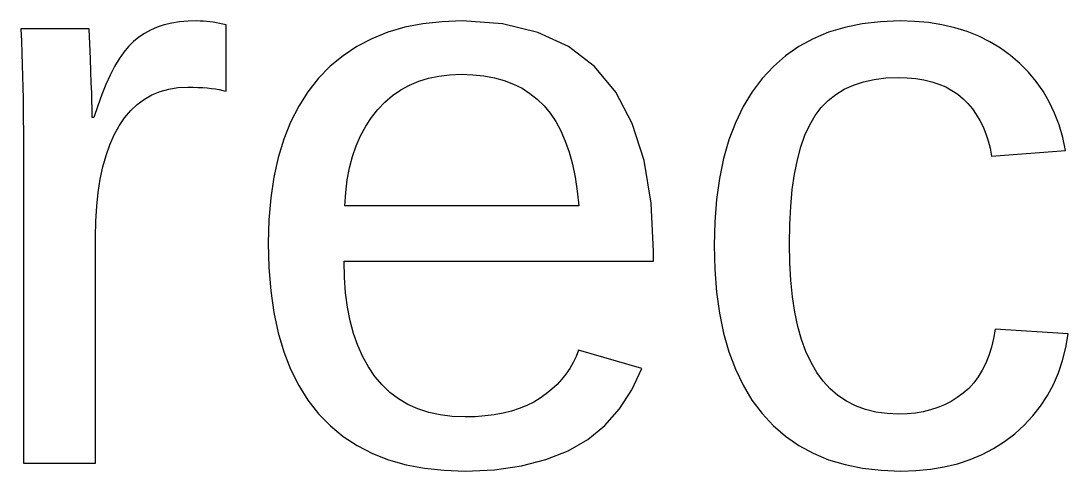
# Model space of a CAD drawing. Header units: metres. Extents: x 8.1 to 95, y -21.3 to 62.6.
# Drawn here: x 83.338 to 85.996, y 47.88 to 49.021 of the extents above; entities that cross this region are included whole.
import ezdxf

# ---------------------------------------------------------------- set-up
doc = ezdxf.new("R2010")
doc.units = ezdxf.units.M

msp = doc.modelspace()

# ---------------------------------------------------------------- linework, layer by layer
for p, q in [((83.684, 49.0049), (83.6673, 48.9979)), ((83.7019, 49.0107), (83.684, 49.0049)), ((83.7209, 49.0152), (83.7019, 49.0107)), ((83.7411, 49.0184), (83.7209, 49.0152)), ((83.7624, 49.0203), (83.7411, 49.0184)), ((83.7849, 49.0209), (83.7624, 49.0203)), ((83.793, 49.0208), (83.7849, 49.0209)), ((83.8012, 49.0204), (83.793, 49.0208)), ((83.8094, 49.0198), (83.8012, 49.0204)), ((83.8176, 49.0189), (83.8094, 49.0198)), ((83.8259, 49.0178), (83.8176, 49.0189)), ((83.8342, 49.0164), (83.8259, 49.0178)), ((83.8425, 49.0148), (83.8342, 49.0164)), ((83.8508, 49.0129), (83.8425, 49.0148)), ((83.8591, 49.0108), (83.8508, 49.0129)), ((83.8591, 48.8429), (83.8591, 49.0108)), ((84.3125, 49.0048), (84.2692, 48.9922)), ((84.3584, 49.0137), (84.3125, 49.0048)), ((84.407, 49.0191), (84.3584, 49.0137)), ((84.4583, 49.0209), (84.407, 49.0191)), ((84.5601, 49.0137), (84.4583, 49.0209)), ((84.65, 48.992), (84.5601, 49.0137)), ((85.4293, 49.0047), (85.3878, 48.9921)), ((85.4734, 49.0137), (85.4293, 49.0047)), ((85.5201, 49.0191), (85.4734, 49.0137)), ((85.5695, 49.0209), (85.5201, 49.0191)), ((85.6063, 49.0198), (85.5695, 49.0209)), ((85.6417, 49.0166), (85.6063, 49.0198)), ((85.6756, 49.0112), (85.6417, 49.0166)), ((85.7082, 49.0036), (85.6756, 49.0112)), ((85.7393, 48.9939), (85.7082, 49.0036)), ((83.5113, 49.0006), (83.3383, 49.0006)), ((83.3383, 49.0006), (83.3396, 48.9697)), ((83.5145, 48.9248), (83.5113, 49.0006)), ((83.6374, 48.9799), (83.6241, 48.9691)), ((83.6518, 48.9895), (83.6374, 48.9799)), ((83.6673, 48.9979), (83.6518, 48.9895)), ((84.2287, 48.976), (84.1909, 48.9563)), ((84.2692, 48.9922), (84.2287, 48.976)), ((84.7279, 48.9559), (84.65, 48.992)), ((85.3489, 48.9759), (85.3127, 48.9561)), ((85.3878, 48.9921), (85.3489, 48.9759)), ((85.7691, 48.982), (85.7393, 48.9939)), ((85.7973, 48.968), (85.7691, 48.982)), ((83.3396, 48.9697), (83.3407, 48.9394)), ((83.6116, 48.9564), (83.5995, 48.9416)), ((83.6241, 48.9691), (83.6116, 48.9564)), ((84.1909, 48.9563), (84.1558, 48.9329)), ((84.7938, 48.9054), (84.7279, 48.9559)), ((85.3127, 48.9561), (85.279, 48.9326)), ((85.8242, 48.9518), (85.7973, 48.968)), ((85.8497, 48.9334), (85.8242, 48.9518)), ((83.3407, 48.9394), (83.3417, 48.9097)), ((83.5158, 48.8924), (83.5145, 48.9248)), ((83.5876, 48.9245), (83.5761, 48.9053)), ((83.5995, 48.9416), (83.5876, 48.9245)), ((84.1558, 48.9329), (84.1234, 48.906)), ((85.279, 48.9326), (85.248, 48.9056)), ((85.8734, 48.9132), (85.8497, 48.9334)), ((83.3417, 48.9097), (83.3425, 48.8806)), ((83.5761, 48.9053), (83.5649, 48.8838)), ((84.1234, 48.906), (84.0936, 48.8755)), ((84.8477, 48.8404), (84.7938, 48.9054)), ((85.248, 48.9056), (85.2195, 48.875)), ((85.8951, 48.8913), (85.8734, 48.9132)), ((83.3425, 48.8806), (83.3432, 48.8521)), ((83.5169, 48.8638), (83.5158, 48.8924)), ((83.5649, 48.8838), (83.5541, 48.8601)), ((84.0936, 48.8755), (84.0668, 48.8416)), ((84.3478, 48.8681), (84.3726, 48.8757)), ((84.3726, 48.8757), (84.3988, 48.8812)), ((84.3988, 48.8812), (84.4263, 48.8845)), ((84.4263, 48.8845), (84.4553, 48.8856)), ((84.4553, 48.8856), (84.485, 48.8846)), ((84.485, 48.8846), (84.5131, 48.8817)), ((84.5131, 48.8817), (84.5397, 48.8768)), ((84.5397, 48.8768), (84.5647, 48.8699)), ((84.5647, 48.8699), (84.5881, 48.861)), ((85.2195, 48.875), (85.1939, 48.8409)), ((85.4763, 48.8668), (85.5037, 48.8727)), ((85.5037, 48.8727), (85.533, 48.8763)), ((85.533, 48.8763), (85.5644, 48.8775)), ((85.5644, 48.8775), (85.5875, 48.8768)), ((85.5875, 48.8768), (85.6094, 48.8748)), ((85.6094, 48.8748), (85.6301, 48.8715)), ((85.6301, 48.8715), (85.6497, 48.8669)), ((85.9147, 48.8678), (85.8951, 48.8913)), ((83.3432, 48.8521), (83.3438, 48.8243)), ((83.5178, 48.8388), (83.5169, 48.8638)), ((83.5541, 48.8601), (83.5435, 48.8342)), ((83.6915, 48.8422), (83.7135, 48.8482)), ((83.7135, 48.8482), (83.7368, 48.8519)), ((83.7368, 48.8519), (83.7615, 48.8531)), ((83.7615, 48.8531), (83.7747, 48.853)), ((83.7747, 48.853), (83.7874, 48.8526)), ((83.7874, 48.8526), (83.7995, 48.852)), ((83.7995, 48.852), (83.8109, 48.8511)), ((83.8109, 48.8511), (83.8218, 48.8499)), ((83.8218, 48.8499), (83.832, 48.8486)), ((83.832, 48.8486), (83.8416, 48.8469)), ((83.8416, 48.8469), (83.8507, 48.845)), ((83.8507, 48.845), (83.8591, 48.8429)), ((84.2815, 48.8318), (84.3022, 48.8461)), ((84.3022, 48.8461), (84.3243, 48.8582)), ((84.3243, 48.8582), (84.3478, 48.8681)), ((84.5881, 48.861), (84.6099, 48.8501)), ((84.6099, 48.8501), (84.6301, 48.8373)), ((85.4061, 48.8345), (85.4276, 48.8477)), ((85.4276, 48.8477), (85.4509, 48.8584)), ((85.4509, 48.8584), (85.4763, 48.8668)), ((85.6497, 48.8669), (85.668, 48.8609)), ((85.668, 48.8609), (85.6851, 48.8535)), ((85.6851, 48.8535), (85.701, 48.8449)), ((85.701, 48.8449), (85.7157, 48.8349)), ((85.9323, 48.8426), (85.9147, 48.8678)), ((83.3438, 48.8243), (83.3441, 48.797)), ((83.5185, 48.8175), (83.5178, 48.8388)), ((83.519, 48.7999), (83.5185, 48.8175)), ((83.5435, 48.8342), (83.5333, 48.8061)), ((83.6335, 48.8095), (83.6515, 48.8228)), ((83.6515, 48.8228), (83.6709, 48.8337)), ((83.6709, 48.8337), (83.6915, 48.8422)), ((84.0668, 48.8416), (84.0432, 48.8045)), ((84.2622, 48.8153), (84.2815, 48.8318)), ((84.6301, 48.8373), (84.6487, 48.8226)), ((84.6487, 48.8226), (84.6658, 48.8058)), ((84.8896, 48.761), (84.8477, 48.8404)), ((85.1939, 48.8409), (85.1713, 48.8036)), ((85.3693, 48.8011), (85.3867, 48.819)), ((85.3867, 48.819), (85.4061, 48.8345)), ((85.7157, 48.8349), (85.7291, 48.8236)), ((85.7291, 48.8236), (85.7415, 48.8112)), ((85.9479, 48.8158), (85.9323, 48.8426)), ((83.3441, 48.797), (83.3443, 48.7703)), ((83.5193, 48.786), (83.519, 48.7999)), ((83.5333, 48.8061), (83.5235, 48.7758)), ((83.6015, 48.7755), (83.6169, 48.7937)), ((83.6169, 48.7937), (83.6335, 48.8095)), ((84.0432, 48.8045), (84.0227, 48.7644)), ((84.2278, 48.776), (84.2442, 48.7966)), ((84.2442, 48.7966), (84.2622, 48.8153)), ((84.6658, 48.8058), (84.6814, 48.7869)), ((85.1713, 48.8036), (85.1517, 48.763)), ((85.3538, 48.7809), (85.3693, 48.8011)), ((85.7415, 48.8112), (85.7528, 48.7978)), ((85.7528, 48.7978), (85.7629, 48.7835)), ((85.9613, 48.7874), (85.9479, 48.8158)), ((83.3443, 48.7703), (83.3444, 48.7442)), ((83.5194, 48.7758), (83.5193, 48.786)), ((83.5235, 48.7758), (83.5194, 48.7758)), ((83.5875, 48.7549), (83.6015, 48.7755)), ((84.0227, 48.7644), (84.0054, 48.7211)), ((84.2132, 48.7538), (84.2278, 48.776)), ((84.6814, 48.7869), (84.6955, 48.7657)), ((84.6955, 48.7657), (84.7082, 48.7421)), ((85.3401, 48.7578), (85.3538, 48.7809)), ((85.7629, 48.7835), (85.772, 48.7682)), ((85.772, 48.7682), (85.7801, 48.7521)), ((85.9728, 48.7574), (85.9613, 48.7874)), ((83.3444, 48.7442), (83.3444, 47.9)), ((83.575, 48.7321), (83.5875, 48.7549)), ((84.2003, 48.7299), (84.2132, 48.7538)), ((84.7082, 48.7421), (84.7195, 48.7162)), ((84.9196, 48.6671), (84.8896, 48.761)), ((85.1517, 48.763), (85.1352, 48.7192)), ((85.3281, 48.7314), (85.3401, 48.7578)), ((85.7801, 48.7521), (85.787, 48.735)), ((85.9822, 48.7257), (85.9728, 48.7574)), ((83.5638, 48.7071), (83.575, 48.7321)), ((84.0054, 48.7211), (83.9912, 48.6746)), ((84.1892, 48.7044), (84.2003, 48.7299)), ((84.7195, 48.7162), (84.7293, 48.688)), ((85.1352, 48.7192), (85.1216, 48.6721)), ((85.3176, 48.7018), (85.3281, 48.7314)), ((85.787, 48.735), (85.7929, 48.717)), ((85.7929, 48.717), (85.7977, 48.698)), ((85.9895, 48.6924), (85.9822, 48.7257)), ((83.5542, 48.6801), (83.5638, 48.7071)), ((84.1799, 48.6772), (84.1892, 48.7044)), ((84.7293, 48.688), (84.7377, 48.6575)), ((85.3088, 48.6689), (85.3176, 48.7018)), ((85.7977, 48.698), (85.8014, 48.6781)), ((85.8014, 48.6781), (85.9895, 48.6924)), ((83.5461, 48.6509), (83.5542, 48.6801)), ((83.9912, 48.6746), (83.9802, 48.625)), ((84.1723, 48.6483), (84.1799, 48.6772)), ((84.7377, 48.6575), (84.7447, 48.6247)), ((84.9375, 48.5588), (84.9196, 48.6671)), ((85.1216, 48.6721), (85.111, 48.6218)), ((85.3016, 48.6327), (85.3088, 48.6689)), ((83.5394, 48.6197), (83.5461, 48.6509)), ((84.1665, 48.6179), (84.1723, 48.6483)), ((85.2959, 48.5933), (85.3016, 48.6327)), ((83.5342, 48.5863), (83.5394, 48.6197)), ((83.9802, 48.625), (83.9723, 48.5723)), ((84.1625, 48.5858), (84.1665, 48.6179)), ((84.7447, 48.6247), (84.7502, 48.5895)), ((85.111, 48.6218), (85.1035, 48.5682)), ((83.5305, 48.5509), (83.5342, 48.5863)), ((84.1603, 48.552), (84.1625, 48.5858)), ((84.7502, 48.5895), (84.7543, 48.552)), ((85.2919, 48.5506), (85.2959, 48.5933)), ((83.5283, 48.5133), (83.5305, 48.5509)), ((83.9723, 48.5723), (83.9676, 48.5164)), ((84.7543, 48.552), (84.1603, 48.552)), ((84.9435, 48.436), (84.9375, 48.5588)), ((85.1035, 48.5682), (85.099, 48.5114)), ((85.2895, 48.5046), (85.2919, 48.5506)), ((83.5275, 48.4737), (83.5283, 48.5133)), ((83.9676, 48.5164), (83.966, 48.4574)), ((85.099, 48.5114), (85.0975, 48.4513)), ((85.2887, 48.4554), (85.2895, 48.5046)), ((83.5275, 47.9), (83.5275, 48.4737)), ((83.966, 48.4574), (83.9676, 48.3954)), ((85.0975, 48.4513), (85.099, 48.3908)), ((85.2896, 48.408), (85.2887, 48.4554)), ((84.9435, 48.4116), (84.9435, 48.436)), ((83.9676, 48.3954), (83.9723, 48.3369)), ((84.1592, 48.3707), (84.1582, 48.4116)), ((84.1582, 48.4116), (84.9435, 48.4116)), ((85.2921, 48.3633), (85.2896, 48.408)), ((84.1621, 48.3318), (84.1592, 48.3707)), ((85.099, 48.3908), (85.1035, 48.3336)), ((85.2964, 48.3215), (85.2921, 48.3633)), ((83.9723, 48.3369), (83.9802, 48.2819)), ((84.1669, 48.2951), (84.1621, 48.3318)), ((85.1035, 48.3336), (85.111, 48.2797)), ((85.3024, 48.2826), (85.2964, 48.3215)), ((84.1737, 48.2605), (84.1669, 48.2951)), ((83.9802, 48.2819), (83.9912, 48.2304)), ((84.1824, 48.2281), (84.1737, 48.2605)), ((85.111, 48.2797), (85.1215, 48.2291)), ((85.31, 48.2464), (85.3024, 48.2826)), ((85.3194, 48.213), (85.31, 48.2464)), ((85.8105, 48.2397), (85.8065, 48.216)), ((85.9957, 48.2275), (85.8105, 48.2397)), ((83.9912, 48.2304), (84.0054, 48.1823)), ((84.193, 48.1978), (84.1824, 48.2281)), ((85.1215, 48.2291), (85.135, 48.1818)), ((85.3306, 48.1825), (85.3194, 48.213)), ((85.8065, 48.216), (85.8013, 48.1937)), ((85.9898, 48.1931), (85.9957, 48.2275)), ((84.0054, 48.1823), (84.0227, 48.1378)), ((84.2056, 48.1696), (84.193, 48.1978)), ((84.7533, 48.1858), (84.7471, 48.1698)), ((84.914, 48.14), (84.7533, 48.1858)), ((85.135, 48.1818), (85.1515, 48.1378)), ((85.3434, 48.1548), (85.3306, 48.1825)), ((85.8013, 48.1937), (85.7948, 48.1728)), ((85.9816, 48.1602), (85.9898, 48.1931)), ((84.2201, 48.1436), (84.2056, 48.1696)), ((84.7397, 48.1545), (84.7312, 48.1398)), ((84.7471, 48.1698), (84.7397, 48.1545)), ((85.3579, 48.1299), (85.3434, 48.1548)), ((85.787, 48.1533), (85.778, 48.1352)), ((85.7948, 48.1728), (85.787, 48.1533)), ((85.9711, 48.1289), (85.9816, 48.1602)), ((84.0227, 48.1378), (84.0432, 48.0967)), ((84.2365, 48.1197), (84.2201, 48.1436)), ((84.7215, 48.1257), (84.7108, 48.1123)), ((84.7312, 48.1398), (84.7215, 48.1257)), ((84.889, 48.0854), (84.914, 48.14)), ((85.1515, 48.1378), (85.171, 48.0971)), ((85.3741, 48.1077), (85.3579, 48.1299)), ((85.778, 48.1352), (85.7678, 48.1186)), ((85.9584, 48.0991), (85.9711, 48.1289)), ((84.2549, 48.0981), (84.2365, 48.1197)), ((84.6988, 48.0995), (84.6857, 48.0873)), ((84.7108, 48.1123), (84.6988, 48.0995)), ((85.3921, 48.0881), (85.3741, 48.1077)), ((85.7563, 48.1033), (85.7436, 48.0894)), ((85.7678, 48.1186), (85.7563, 48.1033)), ((85.9433, 48.071), (85.9584, 48.0991)), ((84.0432, 48.0967), (84.0668, 48.0592)), ((84.2749, 48.0791), (84.2549, 48.0981)), ((84.2968, 48.0626), (84.2749, 48.0791)), ((84.6715, 48.0757), (84.6561, 48.0648)), ((84.6857, 48.0873), (84.6715, 48.0757)), ((84.8577, 48.0372), (84.889, 48.0854)), ((85.171, 48.0971), (85.1935, 48.0597)), ((85.4118, 48.0711), (85.3921, 48.0881)), ((85.7297, 48.077), (85.7147, 48.0659)), ((85.7436, 48.0894), (85.7297, 48.077)), ((84.0668, 48.0592), (84.0936, 48.0251)), ((84.3204, 48.0487), (84.2968, 48.0626)), ((84.3459, 48.0372), (84.3204, 48.0487)), ((84.6219, 48.0459), (84.6031, 48.0382)), ((84.6396, 48.0547), (84.6219, 48.0459)), ((84.6561, 48.0648), (84.6396, 48.0547)), ((85.1935, 48.0597), (85.219, 48.0256)), ((85.4332, 48.0567), (85.4118, 48.0711)), ((85.4564, 48.045), (85.4332, 48.0567)), ((85.6824, 48.0476), (85.665, 48.0404)), ((85.6989, 48.0561), (85.6824, 48.0476)), ((85.7147, 48.0659), (85.6989, 48.0561)), ((85.926, 48.0444), (85.9433, 48.071)), ((84.0936, 48.0251), (84.1235, 47.9946)), ((84.3731, 48.0284), (84.3459, 48.0372)), ((84.4021, 48.022), (84.3731, 48.0284)), ((84.4329, 48.0182), (84.4021, 48.022)), ((84.516, 48.0193), (84.4913, 48.0175)), ((84.5395, 48.0223), (84.516, 48.0193)), ((84.5619, 48.0264), (84.5395, 48.0223)), ((84.5831, 48.0317), (84.5619, 48.0264)), ((84.6031, 48.0382), (84.5831, 48.0317)), ((84.8203, 47.9954), (84.8577, 48.0372)), ((85.219, 48.0256), (85.2474, 47.995)), ((85.4813, 48.0358), (85.4564, 48.045)), ((85.5079, 48.0293), (85.4813, 48.0358)), ((85.5363, 48.0254), (85.5079, 48.0293)), ((85.5664, 48.0241), (85.5363, 48.0254)), ((85.5877, 48.0247), (85.5664, 48.0241)), ((85.6082, 48.0267), (85.5877, 48.0247)), ((85.6279, 48.03), (85.6082, 48.0267)), ((85.6469, 48.0345), (85.6279, 48.03)), ((85.665, 48.0404), (85.6469, 48.0345)), ((85.8845, 47.996), (85.9064, 48.0195)), ((85.9064, 48.0195), (85.926, 48.0444)), ((84.1235, 47.9946), (84.1561, 47.9676)), ((84.4654, 48.017), (84.4329, 48.0182)), ((84.4913, 48.0175), (84.4654, 48.017)), ((84.7767, 47.96), (84.8203, 47.9954)), ((85.2474, 47.995), (85.2785, 47.9679)), ((85.8604, 47.9742), (85.8845, 47.996)), ((84.1561, 47.9676), (84.1917, 47.9443)), ((85.2785, 47.9679), (85.3122, 47.9445)), ((85.8343, 47.9544), (85.8604, 47.9742)), ((84.1917, 47.9443), (84.2301, 47.9245)), ((84.7268, 47.9311), (84.7767, 47.96)), ((85.3122, 47.9445), (85.3487, 47.9247)), ((85.8067, 47.9369), (85.8343, 47.9544)), ((84.2301, 47.9245), (84.2714, 47.9084)), ((84.6708, 47.9086), (84.7268, 47.9311)), ((85.3487, 47.9247), (85.3878, 47.9085)), ((85.747, 47.9088), (85.7776, 47.9217)), ((85.7776, 47.9217), (85.8067, 47.9369)), ((83.3444, 47.9), (83.5275, 47.9)), ((84.2714, 47.9084), (84.3156, 47.8958)), ((84.3156, 47.8958), (84.3627, 47.8868)), ((84.3627, 47.8868), (84.4126, 47.8815)), ((84.5401, 47.8829), (84.6085, 47.8925)), ((84.6085, 47.8925), (84.6708, 47.9086)), ((85.3878, 47.9085), (85.4297, 47.8959)), ((85.4297, 47.8959), (85.4743, 47.8869)), ((85.4743, 47.8869), (85.5215, 47.8815)), ((85.6462, 47.8843), (85.6813, 47.8902)), ((85.6813, 47.8902), (85.715, 47.8983)), ((85.715, 47.8983), (85.747, 47.9088)), ((84.4126, 47.8815), (84.4654, 47.8797)), ((84.4654, 47.8797), (84.5401, 47.8829)), ((85.5215, 47.8815), (85.5715, 47.8797)), ((85.5715, 47.8797), (85.6096, 47.8808)), ((85.6096, 47.8808), (85.6462, 47.8843))]:
    msp.add_line(p, q)

doc.saveas('drawing.dxf')
